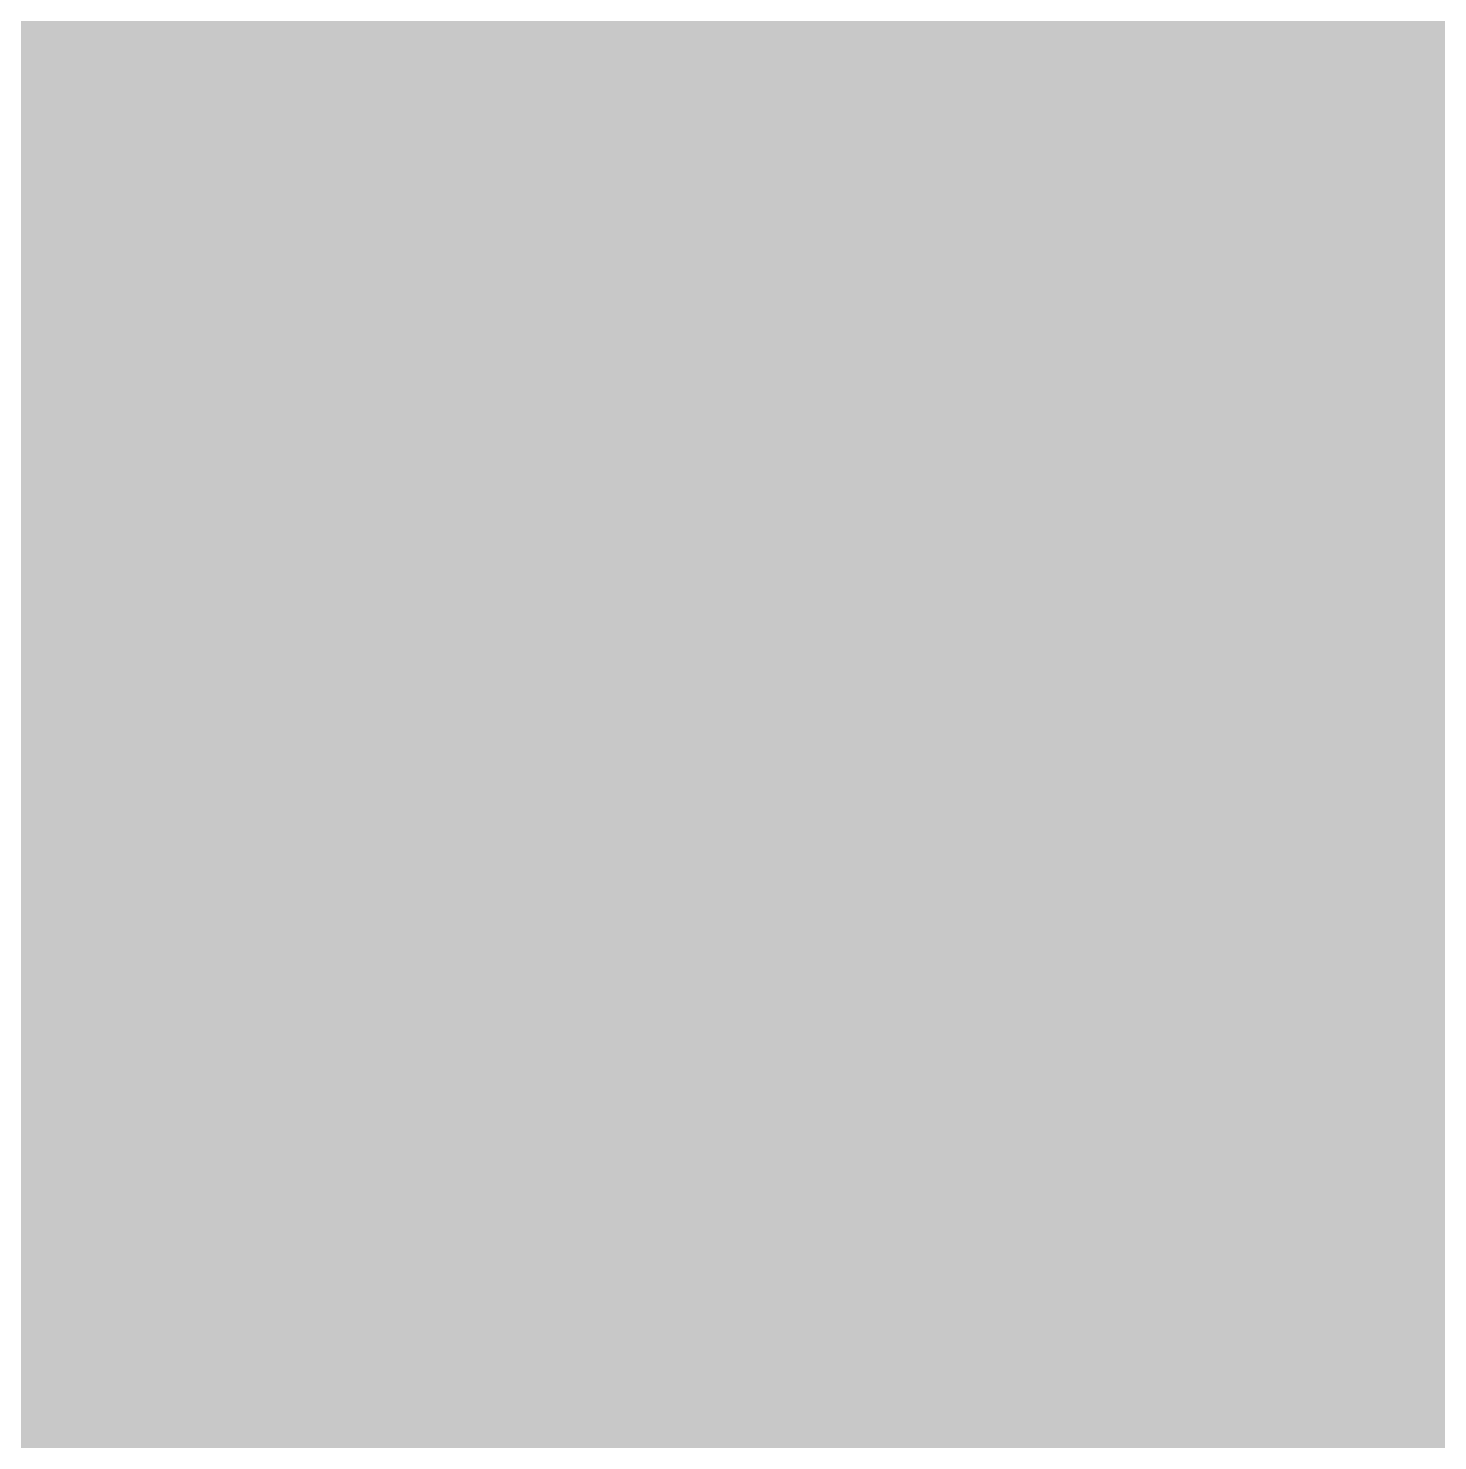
# Model space of a CAD drawing. Header units: inches. Extents: x -54880 to -186, y -132 to 853.
# Drawn here: x -15885.9153 to -15885.8433, y 144.9462 to 145.0183 of the extents above; entities that cross this region are included whole.
import ezdxf

# ---------------------------------------------------------------- set-up
doc = ezdxf.new("R2010")
doc.units = ezdxf.units.IN
doc.header["$MEASUREMENT"] = 0
doc.layers.add('Q-SPCQ', color=91, linetype='Continuous', lineweight=9)

# ---------------------------------------------------------------- blocks, each defined once
blk = doc.blocks.new('Basketball_Backstop-Performance_Sports_Systems-3103-Ceiling_Hung - 27_-0_ to 27_-11 7_8_-652462-Section 1')
at = {"layer": 'Q-SPCQ'}
h = blk.add_hatch(color=256, dxfattribs=at)
h.paths.add_polyline_path([(22181.67781, 116), (22184.99031, 116), (22184.987725, 119.78751), (22183.585875, 119.752436), (22181.67781, 119.75), (22181.67781, 118.644632)], flags=0)
h.paths.add_polyline_path([(22181.67781, 120.216506), (22184.533168, 120.194513), (22184.99031, 120.207974), (22184.982035, 128.125), (22184.30281, 128.125), (22184.30281, 128.3125), (22184.99031, 128.3125), (22184.981608, 128.75), (22181.67781, 128.75), (22181.67781, 120.241481)], flags=0)
h.paths.add_polyline_path([(22182.167718, 120), (22181.67781, 120.125), (22181.698868, 120.061924), (22181.900429, 120.035302)], flags=0)
h.paths.add_polyline_path([(22181.67781, 119.823223), (22181.900429, 119.964698), (22181.67781, 119.875)], flags=0)
h.paths.add_polyline_path([(22181.900429, 129.25), (22184.99031, 129.25), (22184.980968, 129.6875), (22184.30281, 129.6875), (22184.30281, 129.875), (22184.99031, 129.875), (22184.977019, 135.474107), (22183.585875, 135.439936), (22181.67781, 135.4375), (22181.746501, 129.25)], flags=0)
h.paths.add_polyline_path([(22181.67781, 135.904006), (22184.48322, 135.885602), (22184.99031, 135.895474), (22184.959061, 161.785092), (22183.585875, 161.752436), (22182.726941, 161.770384), (22182.463402, 152.542592), (22181.67781, 152.542592), (22181.67781, 135.928981)], flags=0)
h.paths.add_polyline_path([(22182.167718, 135.6875), (22181.67781, 135.8125), (22181.67781, 135.752205), (22181.900429, 135.722802)], flags=0)
h.paths.add_polyline_path([(22181.67781, 135.510723), (22181.779609, 135.63624), (22181.67781, 135.5625)], flags=0)
h.paths.add_polyline_path([(22184.633589, 162.187296), (22184.99031, 162.207974), (22184.916514, 224.125), (22184.507744, 224.125), (22182.772866, 162.241764), (22184.601136, 162.189628)], flags=0)
h.paths.add_polyline_path([(22181.67781, 187.186229), (22182.750605, 224.75), (22181.67781, 224.75), (22181.67781, 207.730882)], flags=0)
h.paths.add_polyline_path([(22184.54652, 224.3125), (22184.99031, 224.3125), (22184.916087, 224.75), (22184.525594, 224.75), (22184.513099, 224.3125)], flags=0)
h.paths.add_polyline_path([(22184.87744, 225.25), (22184.99031, 225.25), (22184.915447, 225.6875), (22184.552368, 225.6875), (22184.54652, 225.25), (22184.658827, 225.25)], flags=0)
h.paths.add_polyline_path([(22182.535148, 225.25), (22182.764885, 225.25), (22184.24031, 279.6875), (22184.24031, 280.9375), (22183.811785, 280.9375), (22183.811785, 281.375), (22181.67781, 281.375), (22181.67781, 225.25), (22182.244185, 225.25)], flags=0)
h.paths.add_polyline_path([(22184.915319, 225.875), (22184.99031, 225.875), (22184.906973, 238.103936), (22184.635679, 225.875), (22184.87744, 225.875)], flags=0)

msp = doc.modelspace()

# ---------------------------------------------------------------- block references
at = {"layer": 'Q-SPCQ'}
msp.add_blockref('Basketball_Backstop-Performance_Sports_Systems-3103-Ceiling_Hung - 27_-0_ to 27_-11 7_8_-652462-Section 1', (-38070.761686, 0), dxfattribs=at)

doc.saveas('drawing.dxf')
